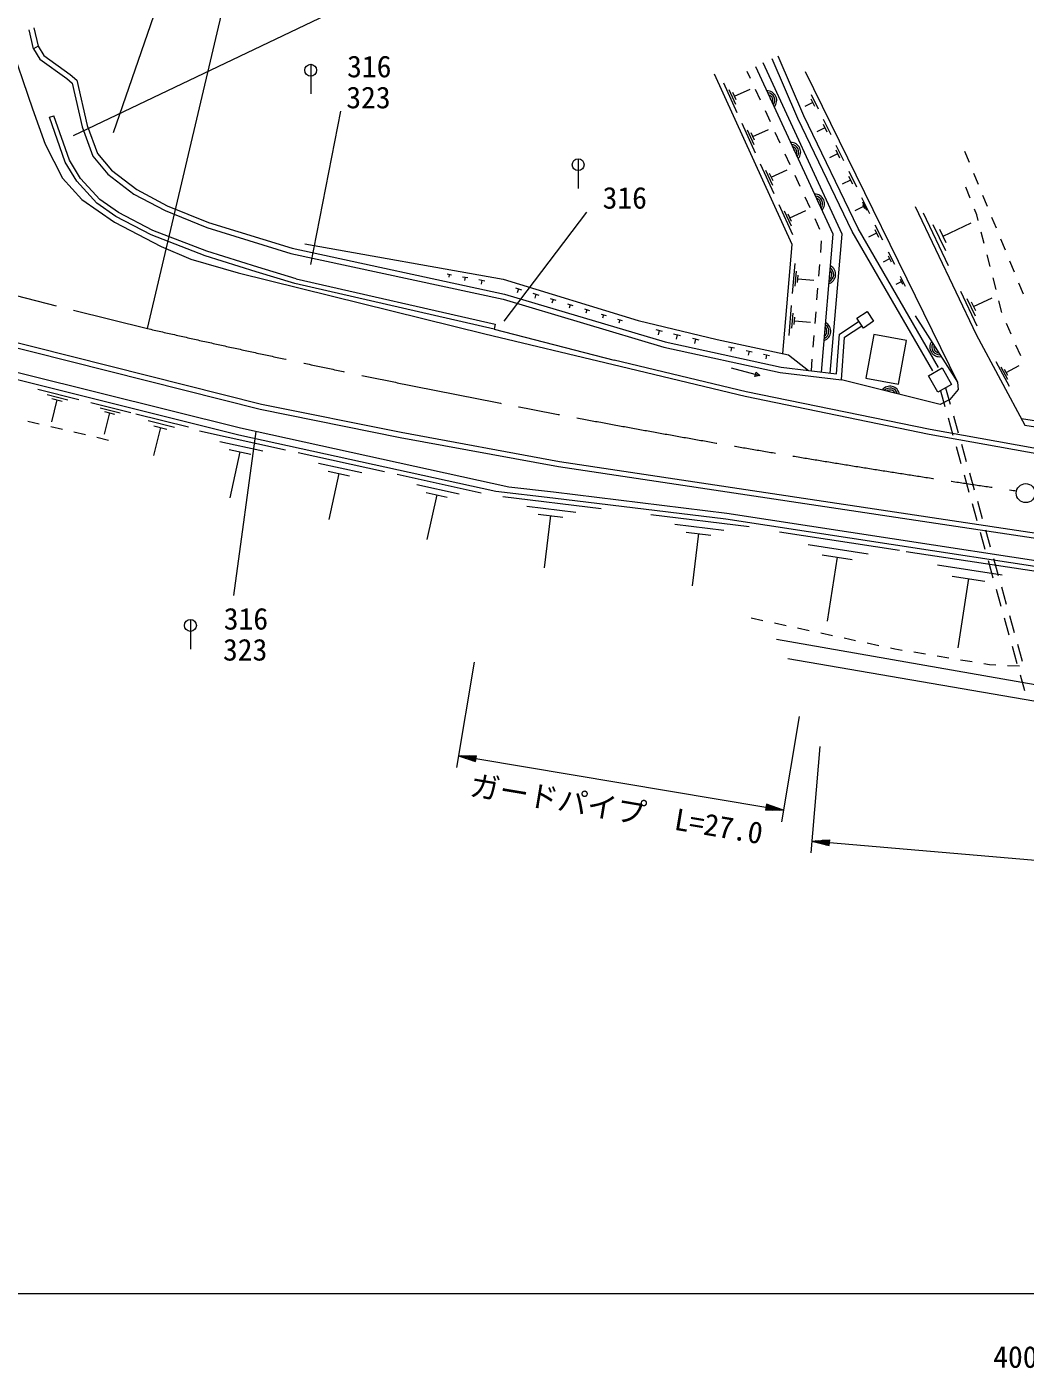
# Model space of a CAD drawing. Units: millimetres, scale not verified. Extents: x 40000 to 680000, y 20000 to 380000.
# Drawn here: x 383226 to 467422, y 198715 to 311822 of the extents above; entities that cross this region are included whole.
import ezdxf
from ezdxf.enums import TextEntityAlignment as Align

# ---------------------------------------------------------------- set-up
doc = ezdxf.new("R2010")
doc.units = ezdxf.units.MM
doc.header["$LTSCALE"] = 1000
doc.linetypes.add('CHAIN', pattern=[18.5, 12, -1.5, 3.5, -1.5])
for name, color, linetype, lineweight in [('M-BGD', 7, 'Continuous', 13), ('M-BMK', 2, 'CHAIN', 13), ('M-BMK-OTRS', 5, 'Continuous', 13), ('M-BMK-SRVR', 3, 'Continuous', 13), ('M-STR-HTXT', 7, 'Continuous', 13), ('M-STR-STRC', 7, 'Continuous', 13), ('M-STR-STRD', 7, 'Continuous', 13), ('M-TTL-BAND', 7, 'Continuous', 13)]:
    doc.layers.add(name, color=color, linetype=linetype, lineweight=lineweight)
doc.styles.add('ＭＳ ゴシック', font='')
doc.styles.get('ＭＳ ゴシック').set_extended_font_data('MS Gothic')

msp = doc.modelspace()

# ---------------------------------------------------------------- linework, layer by layer
at = {"layer": 'M-BGD'}
for p, q in [((383798, 309977), (383437, 311570)), ((383820, 311732), (384187, 310203)), ((384187, 310203), (383798, 309977)), ((444257, 307452), (443979, 308055)), ((448862, 308064), (461715, 281853)), ((443137, 304580), (442006, 307065)), ((442903, 305974), (444228, 306577)), ((445094, 305636), (444675, 306544)), ((443020, 305277), (442454, 306520)), ((443044, 305663), (442761, 306284)), ((449504, 305431), (448849, 305110)), ((449354, 305738), (449655, 305124)), ((449367, 306126), (449969, 304898)), ((445931, 303819), (445512, 304728)), ((444689, 301174), (443557, 303659)), ((444454, 302567), (445779, 303171)), ((450539, 303301), (449852, 302964)), ((450381, 303623), (450697, 302979)), ((450395, 304030), (451026, 302741)), ((444571, 301871), (444005, 303113)), ((444595, 302257), (444313, 302878)), ((446768, 302003), (446349, 302911)), ((447605, 300186), (447186, 301095)), ((451608, 301114), (450908, 300771)), ((451447, 301442), (451768, 300786)), ((451461, 301855), (452104, 300544)), ((462313, 301336), (462692, 300410)), ((446250, 297745), (445108, 300253)), ((446013, 299151), (447351, 299760)), ((446132, 298448), (445561, 299702)), ((446156, 298838), (445871, 299465)), ((448441, 298370), (448023, 299278)), ((452688, 298903), (451976, 298554)), ((452524, 299237), (452852, 298569)), ((452539, 299658), (453193, 298323)), ((463072, 299485), (463451, 298560)), ((462779, 297367), (462410, 298297)), ((463831, 297635), (464211, 296710)), ((447822, 294293), (446670, 296824)), ((449278, 296553), (448860, 297462)), ((453780, 296669), (453055, 296313)), ((453628, 297437), (454294, 296078)), ((453696, 296838), (453863, 296499)), ((453704, 297053), (454037, 296373)), ((463336, 295962), (463148, 296438)), ((447703, 295003), (447126, 296268)), ((447727, 295396), (447439, 296028)), ((447583, 295712), (448933, 296327)), ((450115, 294737), (449697, 295645)), ((460960, 291672), (458854, 296098)), ((460497, 294166), (462857, 295289)), ((463459, 295489), (463336, 295962)), ((464590, 295785), (464970, 294859)), ((454897, 294417), (454217, 294084)), ((454741, 294736), (455054, 294099)), ((454755, 295138), (455380, 293863)), ((460729, 292919), (459675, 295132)), ((460760, 293613), (460234, 294719)), ((463960, 293553), (463709, 294521)), ((450180, 292783), (450259, 293780)), ((465349, 293934), (465729, 293009)), ((447813, 289340), (448026, 291852)), ((455993, 292259), (455433, 291985)), ((455864, 292522), (456122, 291997)), ((455876, 292853), (456390, 291803)), ((464461, 291617), (464210, 292585)), ((466108, 292084), (466488, 291159)), ((418680, 290980), (419033, 290917)), ((418856, 290948), (418815, 290713)), ((419980, 290749), (420407, 290673)), ((420193, 290711), (420143, 290426)), ((448034, 289954), (448140, 291210)), ((448228, 290254), (448281, 290882)), ((450022, 290789), (450101, 291786)), ((456880, 290804), (457295, 289957)), ((421352, 290505), (421857, 290415)), ((421605, 290460), (421545, 290124)), ((424430, 289812), (424946, 289654)), ((424688, 289733), (424583, 289389)), ((448254, 290568), (449594, 290454)), ((449864, 288795), (449943, 289792)), ((456975, 290325), (456523, 290104)), ((456871, 290537), (457079, 290114)), ((464962, 289681), (464712, 290649)), ((466867, 290234), (467247, 289308)), ((425912, 289358), (426409, 289206)), ((426161, 289282), (426059, 288950)), ((427375, 288910), (427853, 288763)), ((427614, 288836), (427516, 288517)), ((428819, 288467), (429279, 288326)), ((463378, 286592), (461990, 289510)), ((463226, 287414), (462531, 288873)), ((463247, 287871), (462899, 288601)), ((463073, 288236), (464629, 288977)), ((465464, 287745), (465213, 288713)), ((429049, 288396), (428955, 288090)), ((430244, 288030), (430686, 287894)), ((430465, 287962), (430375, 287667)), ((431651, 287598), (432076, 287468)), ((431864, 287533), (431777, 287250)), ((447512, 285789), (447727, 288330)), ((447735, 286410), (447843, 287680)), ((447932, 286713), (447985, 287348)), ((449706, 286802), (449785, 287799)), ((433041, 287173), (433447, 287048)), ((433244, 287110), (433161, 286839)), ((436271, 286290), (436821, 286159)), ((436546, 286225), (436458, 285858)), ((447958, 287031), (449313, 286916)), ((466240, 285904), (465837, 286819)), ((437776, 285932), (438362, 285792)), ((438069, 285862), (437976, 285471)), ((439357, 285555), (439897, 285426)), ((439627, 285490), (439541, 285130)), ((449547, 284808), (449627, 285805)), ((442409, 284851), (442908, 284744)), ((442659, 284798), (442587, 284466)), ((443882, 284535), (444387, 284426)), ((444134, 284480), (444062, 284144)), ((445361, 284216), (445872, 284106)), ((445617, 284161), (445543, 283821)), ((467046, 284074), (466643, 284989)), ((442631, 283079), (445045, 282428)), ((449389, 282814), (449468, 283811)), ((466103, 281482), (464978, 283565)), ((465961, 282077), (465398, 283119)), ((465959, 282413), (465678, 282933)), ((465818, 282673), (466929, 283273)), ((444634, 282344), (444732, 282706)), ((445045, 282428), (444634, 282344)), ((444732, 282706), (445045, 282428)), ((384146, 281256), (387608, 280391)), ((384954, 280809), (386685, 280376)), ((460276, 281130), (460647, 279808)), ((460711, 281374), (461097, 279995)), ((385761, 280362), (385300, 278515)), ((385329, 280470), (386194, 280254)), ((388630, 280135), (391988, 279295)), ((389413, 279701), (391093, 279281)), ((383302, 278571), (384275, 278344)), ((390197, 279268), (389749, 277477)), ((389777, 279372), (390617, 279163)), ((392421, 279187), (396854, 278079)), ((393455, 278615), (395672, 278060)), ((460917, 278845), (461322, 277401)), ((461367, 279033), (461773, 277588)), ((385249, 278117), (386223, 277889)), ((387197, 277662), (388171, 277434)), ((389144, 277207), (390118, 276980)), ((394489, 278042), (393898, 275677)), ((393935, 278181), (395044, 277903)), ((397778, 277748), (405053, 276153)), ((399491, 276864), (403128, 276067)), ((400293, 276180), (402112, 275781)), ((461592, 276438), (461997, 274994)), ((462043, 276626), (462448, 275181)), ((401203, 275981), (400352, 272101)), ((406118, 275919), (413392, 274324)), ((407830, 275035), (411467, 274238)), ((408633, 274351), (410452, 273952)), ((409542, 274151), (408691, 270272)), ((414457, 274090), (421555, 272533)), ((462267, 274031), (462673, 272587)), ((462718, 274218), (463123, 272774)), ((416128, 273228), (419677, 272449)), ((416911, 272560), (418686, 272171)), ((417799, 272365), (416968, 268580)), ((423378, 272212), (431655, 271211)), ((462943, 271624), (463348, 270180)), ((463393, 271811), (463798, 270367)), ((425381, 271410), (429519, 270909)), ((426349, 270733), (428418, 270483)), ((427383, 270608), (426849, 266193)), ((435861, 270691), (444138, 269690)), ((437864, 269889), (442002, 269388)), ((438831, 269212), (440901, 268961)), ((446704, 269229), (456820, 267679)), ((463618, 269217), (464023, 267773)), ((464068, 269404), (464474, 267960)), ((439866, 269087), (439332, 264672)), ((449130, 268167), (454188, 267392)), ((450291, 267299), (452820, 266912)), ((451555, 267105), (450729, 261710)), ((457395, 267591), (468338, 265915)), ((464744, 266997), (465149, 265553)), ((460019, 266442), (465491, 265604)), ((464293, 266810), (464698, 265366)), ((461275, 265503), (464011, 265084)), ((462643, 265294), (461749, 259458)), ((464968, 264403), (465374, 262959)), ((465419, 264590), (465824, 263146)), ((444321, 261974), (445299, 261764)), ((446277, 261554), (447255, 261344)), ((465644, 261996), (466049, 260552)), ((466094, 262183), (466499, 260739)), ((448232, 261134), (449210, 260924)), ((450188, 260714), (451165, 260504)), ((452143, 260294), (453121, 260084)), ((454098, 259874), (455076, 259664)), ((456054, 259454), (456435, 259372)), ((456435, 259372), (457037, 259272)), ((458024, 259108), (459010, 258945)), ((466319, 259589), (466724, 258144)), ((466769, 259776), (467175, 258332)), ((459997, 258781), (460983, 258618)), ((461970, 258454), (462956, 258291)), ((463943, 258127), (464410, 258050)), ((464410, 258050), (464936, 258024)), ((465935, 257975), (466933, 257926)), ((466994, 257182), (467365, 255860))]:
    msp.add_line(p, q, dxfattribs=at)
for points in [[(383798, 309977), (384315, 309085), (386608, 307451), (387040, 307082), (387894, 303384), (388786, 300915), (390060, 299394), (392258, 297722), (394885, 296321), (398404, 294896), (405491, 292722), (423406, 288852), (436958, 284823), (446760, 282686), (451919, 282049), (452190, 285663), (453653, 286614)], [(384187, 310203), (384655, 309395), (386885, 307806), (387445, 307329), (388327, 303511), (389182, 301143), (390373, 299722), (392501, 298102), (395076, 296729), (398555, 295320), (405605, 293158), (423518, 289289), (437070, 285259), (446835, 283130), (451506, 282553), (451758, 285919), (453408, 286991)], [(459641, 282827), (452845, 294560), (448259, 304083), (446077, 309131)], [(460117, 283103), (453331, 294817), (448759, 304311), (446582, 309349)], [(446982, 284277), (447761, 293462), (441222, 307821)], [(450245, 282709), (451225, 294334), (444696, 308438)], [(450970, 282619), (451993, 294338), (445317, 308772)], [(458141, 296663), (463277, 285875), (467399, 278238)], [(331165, 294409), (344593, 291558), (377023, 283422), (401110, 277427), (422792, 272672), (427581, 272106), (442179, 270327), (483653, 263973), (490800, 263010), (505432, 261447), (518601, 260283), (537622, 258903)], [(331290, 294996), (344728, 292143), (377169, 284004), (401247, 278011), (423886, 273046), (427640, 272603), (442248, 270823), (483724, 264468), (490860, 263506), (505481, 261944), (518641, 260781), (537658, 259402)], [(406664, 293522), (423396, 290548), (434790, 287054), (441455, 285466), (447451, 284176), (449147, 282844)], [(458148, 287443), (461715, 281853), (461763, 281232), (461078, 280404), (460266, 279974), (451919, 282049)], [(467101, 278791), (483850, 276167), (498373, 274305), (510203, 272985), (522033, 271889), (540500, 270502)], [(467399, 278238), (483780, 275672), (498314, 273809), (510152, 272488), (521991, 271391), (540462, 270004)], [(446454, 260182), (470979, 255874), (470766, 254509), (447392, 258519)]]:
    msp.add_lwpolyline(points, dxfattribs=at)
for points in [[(454092, 287827), (454644, 286999), (453780, 286423), (453228, 287251)], [(456731, 281680), (457415, 285375), (454661, 285885), (453976, 282191)], [(460434, 283060), (461220, 281659), (460049, 281003), (459263, 282404)]]:
    msp.add_lwpolyline(points, close=True, dxfattribs=at)
for centre, radius, start, end in [((445660, 305611), 812, 317.46164, 92.22191), ((445660, 305611), 650, 323.57743, 86.10612), ((445660, 305611), 488, 334.71011, 74.97343), ((445660, 305611), 325, 8.8994, 40.78414), ((447677, 301255), 812, 317.46164, 92.22191), ((447677, 301255), 650, 323.57743, 86.10612), ((447677, 301255), 488, 334.71011, 74.97343), ((447677, 301255), 325, 8.8994, 40.78414), ((449693, 296899), 812, 317.46164, 92.22191), ((449693, 296899), 650, 323.57743, 86.10612), ((449693, 296899), 488, 334.71011, 74.97343), ((449693, 296899), 325, 8.8994, 40.78414), ((450625, 290939), 812, 287.80362, 62.56389), ((450625, 290939), 650, 293.91941, 56.4481), ((450625, 290939), 488, 305.0521, 45.31541), ((450625, 290939), 325, 339.24139, 11.12613), ((450222, 286156), 812, 287.80362, 62.56389), ((450222, 286156), 650, 293.91941, 56.4481), ((450222, 286156), 488, 305.0521, 45.31541), ((450222, 286156), 325, 339.24139, 11.12613), ((460195, 284816), 812, 145.16493, 279.9252), ((460195, 284816), 650, 151.28072, 273.80941), ((460195, 284816), 488, 162.41341, 262.67673), ((460195, 284816), 325, 196.6027, 228.48744), ((456017, 280708), 812, 8.66153, 143.4218), ((456017, 280708), 650, 14.77731, 137.30601), ((456017, 280708), 488, 25.91, 126.17332), ((456017, 280708), 325, 60.09929, 91.98403)]:
    msp.add_arc(centre, radius, start, end, dxfattribs=at)
at = {"layer": 'M-BMK'}
msp.add_lwpolyline([(284495, 310684), (333589, 300324), (369225, 292441), (393395, 286381)], dxfattribs=at)
msp.add_arc((599483, 1186562), 923470, 257.10488, 261.73231, dxfattribs=at)
at = {"layer": 'M-BMK-OTRS'}
for points in [[(380100, 324240), (380466, 317338), (380798, 314423), (381641, 310920), (383702, 304901), (384767, 301941), (386230, 299048), (387870, 297275), (390634, 295338), (394551, 293306), (397063, 292227), (401039, 291075), (421849, 285924), (432663, 283339), (443812, 280666), (459334, 277479), (472312, 275135), (483203, 273448), (496324, 271719), (514905, 269732), (527625, 268632), (545382, 267388), (567037, 266467)], [(331766, 297115), (344916, 294031), (377343, 286477), (403015, 280009), (414787, 277632), (428146, 275181), (490077, 265878), (505512, 264094), (517218, 262980), (541493, 261533), (567224, 260457)]]:
    msp.add_lwpolyline(points, dxfattribs=at)
at = {"layer": 'M-BMK-SRVR'}
msp.add_line((393395, 286381), (402724, 325881), dxfattribs=at)
msp.add_circle((467467, 272501), 800, dxfattribs=at)
at = {"layer": 'M-STR-HTXT'}
for p, q in [((420943, 258250), (419456, 249374)), ((448354, 253658), (446867, 244781)), ((450095, 251126), (449336, 242158)), ((419621, 250360), (421059, 249866)), ((419621, 250360), (421142, 250359)), ((419621, 250360), (421100, 250112)), ((421092, 250063), (419909, 250261)), ((421109, 250162), (419925, 250360)), ((420196, 250162), (421084, 250014)), ((420229, 250360), (421117, 250211)), ((421076, 249964), (420484, 250064)), ((421125, 250260), (420533, 250359)), ((420838, 250359), (421133, 250310)), ((421059, 249866), (421142, 250359)), ((421100, 250112), (445553, 246016)), ((420771, 249965), (421067, 249915)), ((445594, 246262), (445512, 245769)), ((447032, 245768), (445512, 245769)), ((445816, 245769), (445520, 245818)), ((445528, 245868), (446120, 245768)), ((446424, 245768), (445537, 245917)), ((445545, 245966), (446728, 245768)), ((447032, 245768), (445553, 246016)), ((445561, 246065), (446745, 245867)), ((446457, 245965), (445570, 246114)), ((445578, 246163), (446170, 246064)), ((445882, 246163), (445586, 246213)), ((447032, 245768), (445594, 246262)), ((449420, 243154), (450936, 243277)), ((450026, 243203), (450923, 243127)), ((450927, 243177), (450330, 243228)), ((450633, 243252), (450932, 243227)), ((450894, 242779), (450936, 243277)), ((449420, 243154), (450894, 242779)), ((449420, 243154), (450915, 243028)), ((450911, 242978), (449715, 243079)), ((450919, 243078), (449723, 243179)), ((450010, 243004), (450906, 242928)), ((450902, 242878), (450304, 242929)), ((450599, 242854), (450898, 242829)), ((450915, 243028), (534394, 235962))]:
    msp.add_line(p, q, dxfattribs=at)
at = {"layer": 'M-STR-STRC'}
for p, q in [((390543, 302901), (399656, 329451)), ((387162, 302652), (417884, 317331)), ((407165, 308664), (407165, 306164)), ((407189, 291777), (409701, 304698)), ((429724, 300696), (429724, 298196)), ((423483, 287004), (430446, 296192)), ((402535, 277694), (400653, 263865)), ((397026, 261844), (397026, 259344))]:
    msp.add_line(p, q, dxfattribs=at)
for centre in [(407165, 308164), (429724, 300196), (397026, 261344)]:
    msp.add_circle(centre, 500, dxfattribs=at)
at = {"layer": 'M-STR-STRD'}
for p, q in [((385125, 304192), (385502, 304326)), ((422642, 286338), (405840, 290185)), ((405948, 290571), (422723, 286755)), ((422723, 286755), (422642, 286338)), ((422642, 286338), (432759, 283727))]:
    msp.add_line(p, q, dxfattribs=at)
for points in [[(405948, 290571), (402699, 291549), (398407, 292898), (393865, 294657), (390955, 296160), (389393, 297263), (387753, 299040), (386823, 300590), (385502, 304326)], [(405840, 290185), (402582, 291167), (398275, 292520), (393701, 294292), (390747, 295817), (389127, 296960), (387431, 298799), (386459, 300419), (385125, 304192)], [(331663, 296677), (344814, 293593), (377237, 286040), (402916, 279570), (414702, 277190), (428072, 274737), (490017, 265432), (505465, 263646), (517183, 262531), (541470, 261084), (567206, 260008)], [(567054, 266866), (545404, 267788), (527657, 269031), (514943, 270130), (496371, 272116), (483260, 273844), (472378, 275529), (459410, 277872), (443899, 281057), (432759, 283727)]]:
    msp.add_lwpolyline(points, dxfattribs=at)
at = {"layer": 'M-TTL-BAND'}
msp.add_line((40000, 205000), (579000, 205000), dxfattribs=at)

# ---------------------------------------------------------------- texts
at = {"layer": 'M-STR-HTXT', "style": 'ＭＳ ゴシック'}
msp.add_text('ガードパイプ  L=27.0', height=1833, rotation=350.489, dxfattribs=at).set_placement((432715, 244415), align=Align.BOTTOM_CENTER)
at = {"layer": 'M-STR-STRC', "style": 'ＭＳ ゴシック'}
for s, p in [('316', (410236, 308479)), ('323', (410169, 305865)), ('316', (431784, 297405)), ('316', (399835, 261911)), ('323', (399769, 259298))]:
    msp.add_text(s, height=1833, dxfattribs=at).set_placement(p, align=Align.MIDDLE_LEFT)
at = {"layer": 'M-TTL-BAND', "style": 'ＭＳ ゴシック'}
msp.add_text('400.0', height=1833, dxfattribs=at).set_placement((467844, 198195), align=Align.BOTTOM_CENTER)

doc.saveas('drawing.dxf')
